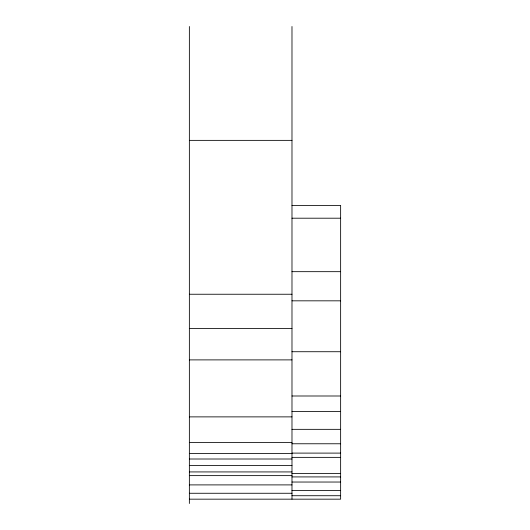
<?xml version="1.0" encoding="UTF-8"?>
<svg xmlns="http://www.w3.org/2000/svg" width="530" height="530" viewBox="0 0 530 530"><rect width="100%" height="100%" fill="white"/><g stroke="black" fill="none" stroke-linecap="round" stroke-linejoin="round"><path stroke-width="0.79" d="M189.362 140.364L291.984 140.364M291.984 205.401L340.638 205.401L340.638 499.167L189.362 499.167M291.984 218.201L340.638 218.201M291.984 271.671L340.638 271.671M189.362 294.243L291.984 294.243M291.984 300.828L340.638 300.828M189.362 328.58L291.984 328.58M291.984 351.728L340.638 351.728M189.362 359.89L291.984 359.89M291.984 395.996L340.638 395.996M291.984 411.518L340.638 411.518M189.362 416.878L291.984 416.878M291.984 429.34L340.638 429.34M189.362 442.47L291.984 442.47M291.984 443.769L340.638 443.769M291.984 453.104L340.638 453.104M189.362 453.494L291.984 453.494M291.984 457.363L340.638 457.363M189.362 459.007L291.984 459.007M189.362 465.466L291.984 465.466M189.362 471.925L291.984 471.925M291.984 473.515L340.638 473.515M189.362 475.629L291.984 475.629M291.984 476.914L340.638 476.914M291.984 482.035L340.638 482.035M189.362 484.897L291.984 484.897M291.984 490.588L340.638 490.588M189.362 493.264L291.984 493.264M291.984 495.722L340.638 495.722M291.984 26.5L291.984 499.167M189.362 26.5L189.362 503.5"/></g></svg>
